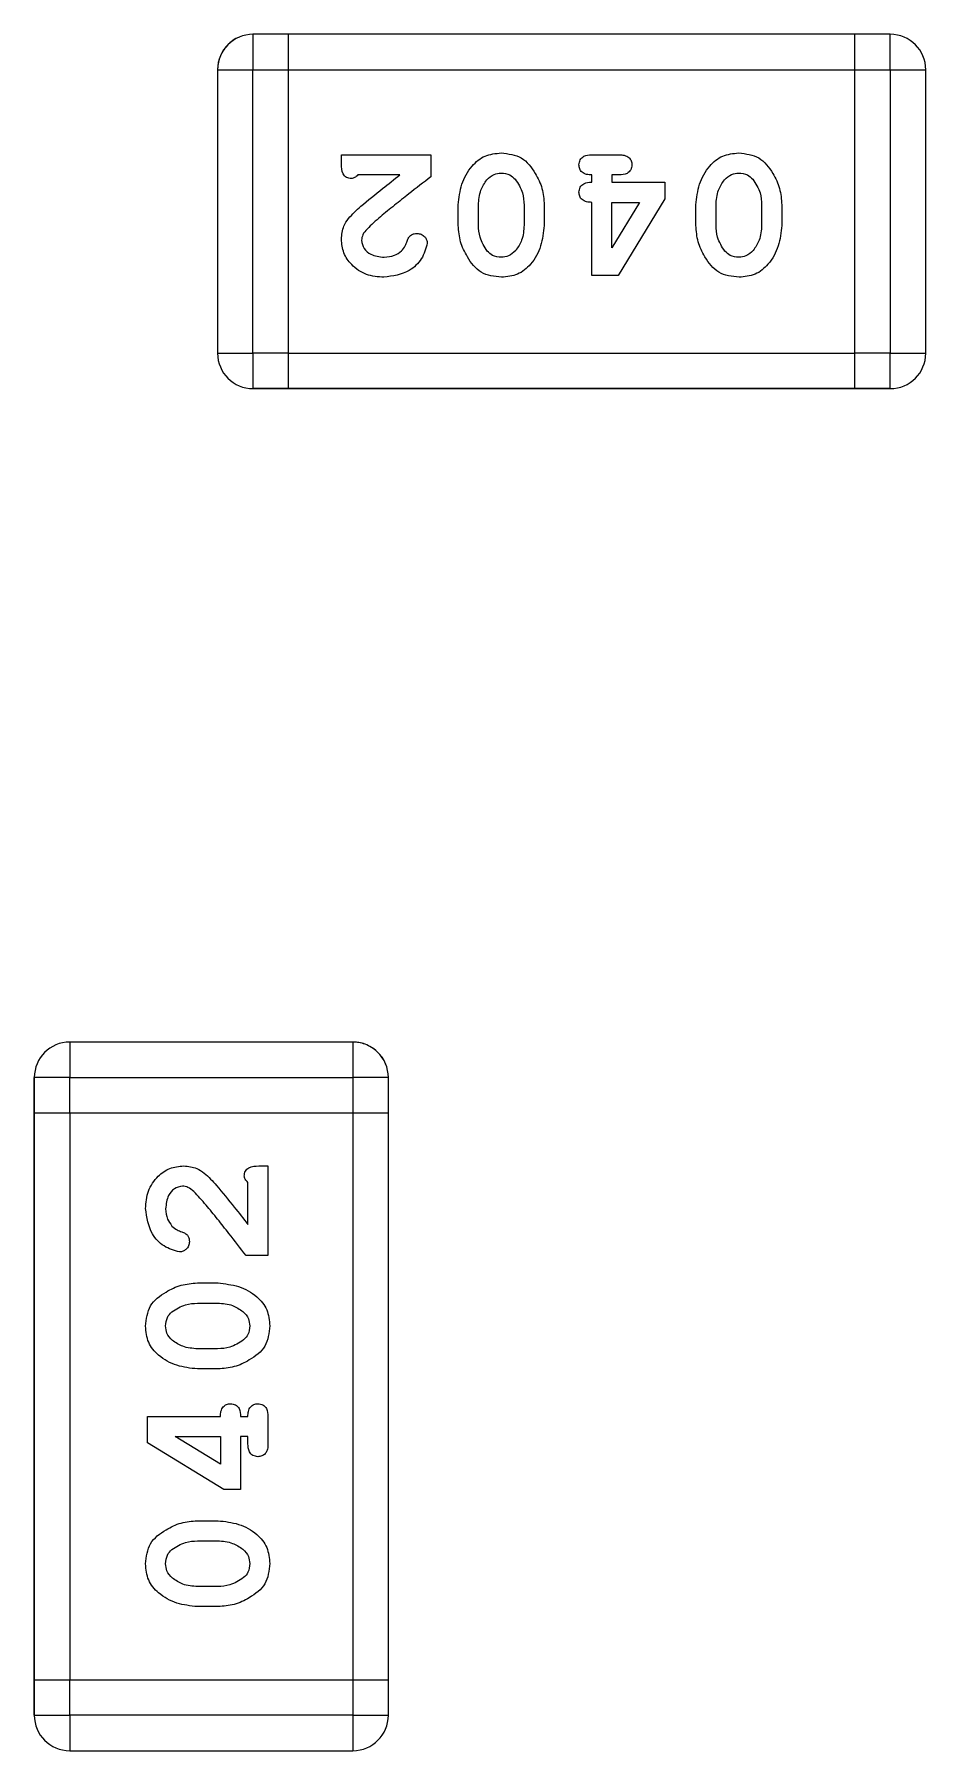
# Model space of a CAD drawing. Header units: millimetres. Extents: x 10 to 419, y 5 to 292.
# Drawn here: x 329.619 to 330.898, y 190.455 to 192.916 of the extents above; entities that cross this region are included whole.
import ezdxf

# ---------------------------------------------------------------- set-up
doc = ezdxf.new("R2010")
doc.units = ezdxf.units.MM

msp = doc.modelspace()

# ---------------------------------------------------------------- linework, layer by layer
at = {"color": 7, "linetype": 'Continuous', "lineweight": 25}
for p, q in [((329.9329, 192.9157), (329.9329, 192.8649)), ((329.9837, 192.9157), (329.9329, 192.9157)), ((329.9837, 192.8649), (329.9837, 192.9157)), ((330.7965, 192.9157), (329.9837, 192.9157)), ((330.7965, 192.8649), (330.7965, 192.9157)), ((330.8473, 192.9157), (330.7965, 192.9157)), ((330.8473, 192.8649), (330.8473, 192.9157)), ((329.8821, 192.8649), (329.8821, 192.4585)), ((329.8821, 192.8649), (329.9329, 192.8649)), ((329.9329, 192.4585), (329.9329, 192.8649)), ((329.9329, 192.8649), (329.9837, 192.8649)), ((329.9837, 192.4585), (329.9837, 192.8649)), ((329.9837, 192.8649), (330.7965, 192.8649)), ((330.7965, 192.4585), (330.7965, 192.8649)), ((330.7965, 192.8649), (330.8473, 192.8649)), ((330.8473, 192.8649), (330.8473, 192.4585)), ((330.8473, 192.8649), (330.8981, 192.8649)), ((330.8981, 192.4585), (330.8981, 192.8649)), ((330.0597, 192.7299), (330.0597, 192.743)), ((330.0597, 192.743), (330.1882, 192.743)), ((330.1882, 192.743), (330.1882, 192.7115)), ((330.4189, 192.743), (330.4582, 192.743)), ((330.1436, 192.7141), (330.0833, 192.7141)), ((330.4189, 192.7036), (330.4189, 192.7141)), ((330.4582, 192.7141), (330.4477, 192.7141)), ((330.4477, 192.7141), (330.4477, 192.7036)), ((330.4477, 192.7036), (330.5238, 192.7036)), ((330.5238, 192.7036), (330.5238, 192.6796)), ((330.2275, 192.6417), (330.2275, 192.6712)), ((330.2563, 192.6421), (330.2563, 192.6708)), ((330.3219, 192.6708), (330.3219, 192.6421)), ((330.3507, 192.6712), (330.3507, 192.6417)), ((330.4189, 192.5699), (330.4189, 192.6748)), ((330.4477, 192.6097), (330.4477, 192.6748)), ((330.4875, 192.6748), (330.4477, 192.6097)), ((330.4477, 192.6748), (330.4875, 192.6748)), ((330.5238, 192.6796), (330.4568, 192.5699)), ((330.5684, 192.6417), (330.5684, 192.6712)), ((330.5972, 192.6421), (330.5972, 192.6708)), ((330.6627, 192.6708), (330.6627, 192.6421)), ((330.6916, 192.6712), (330.6916, 192.6417)), ((330.4568, 192.5699), (330.4189, 192.5699)), ((329.8821, 192.4585), (329.9329, 192.4585)), ((329.9329, 192.4585), (329.9329, 192.4077)), ((329.9837, 192.4585), (329.9329, 192.4585)), ((329.9837, 192.4077), (329.9837, 192.4585)), ((329.9837, 192.4585), (330.7965, 192.4585)), ((330.7965, 192.4077), (330.7965, 192.4585)), ((330.8473, 192.4585), (330.7965, 192.4585)), ((330.8473, 192.4077), (330.8473, 192.4585)), ((330.8473, 192.4585), (330.8981, 192.4585)), ((329.9329, 192.4077), (329.9837, 192.4077)), ((329.9837, 192.4077), (329.9329, 192.4077)), ((329.9837, 192.4077), (330.7965, 192.4077)), ((330.7965, 192.4077), (329.9837, 192.4077)), ((330.7965, 192.4077), (330.8473, 192.4077)), ((330.8473, 192.4077), (330.7965, 192.4077)), ((329.6699, 191.4708), (329.6699, 191.42)), ((330.0763, 191.4708), (329.6699, 191.4708)), ((330.0763, 191.4708), (330.0763, 191.42)), ((329.6699, 191.42), (329.6191, 191.42)), ((329.6191, 191.42), (329.6191, 191.3692)), ((329.6191, 191.3692), (329.6191, 191.42)), ((329.6699, 191.3692), (329.6699, 191.42)), ((329.6699, 191.42), (330.0763, 191.42)), ((330.0763, 191.42), (330.0763, 191.3692)), ((330.1271, 191.42), (330.0763, 191.42)), ((330.1271, 191.3692), (330.1271, 191.42)), ((329.6191, 191.3692), (329.6699, 191.3692)), ((329.6191, 191.3692), (329.6191, 190.5564)), ((329.6191, 190.5564), (329.6191, 191.3692)), ((329.6699, 191.3692), (330.0763, 191.3692)), ((329.6699, 191.3692), (329.6699, 190.5564)), ((330.0763, 191.3692), (330.1271, 191.3692)), ((330.0763, 191.3692), (330.0763, 190.5564)), ((330.1271, 190.5564), (330.1271, 191.3692)), ((329.9413, 191.2932), (329.9544, 191.2932)), ((329.9544, 191.2932), (329.9544, 191.1647)), ((329.9256, 191.2093), (329.9256, 191.2696)), ((329.9544, 191.1647), (329.9229, 191.1647)), ((329.8531, 191.1254), (329.8827, 191.1254)), ((329.8535, 191.0965), (329.8822, 191.0965)), ((329.8822, 191.031), (329.8535, 191.031)), ((329.8827, 191.0021), (329.8531, 191.0021)), ((329.7814, 190.8961), (329.7814, 190.934)), ((329.7814, 190.934), (329.8862, 190.934)), ((329.9151, 190.934), (329.9256, 190.934)), ((329.9544, 190.934), (329.9544, 190.8946)), ((329.891, 190.8291), (329.7814, 190.8961)), ((329.8212, 190.9051), (329.8862, 190.9051)), ((329.8862, 190.8654), (329.8212, 190.9051)), ((329.8862, 190.9051), (329.8862, 190.8654)), ((329.9256, 190.9051), (329.9151, 190.9051)), ((329.9151, 190.9051), (329.9151, 190.8291)), ((329.9256, 190.8946), (329.9256, 190.9051)), ((329.9151, 190.8291), (329.891, 190.8291)), ((329.8531, 190.7845), (329.8827, 190.7845)), ((329.8535, 190.7557), (329.8822, 190.7557)), ((329.8822, 190.6901), (329.8535, 190.6901)), ((329.8827, 190.6613), (329.8531, 190.6613)), ((329.6191, 190.5564), (329.6699, 190.5564)), ((329.6191, 190.5564), (329.6191, 190.5056)), ((329.6191, 190.5056), (329.6191, 190.5564)), ((329.6699, 190.5564), (330.0763, 190.5564)), ((329.6699, 190.5056), (329.6699, 190.5564)), ((330.0763, 190.5564), (330.1271, 190.5564)), ((330.0763, 190.5564), (330.0763, 190.5056)), ((330.1271, 190.5056), (330.1271, 190.5564)), ((329.6191, 190.5056), (329.6699, 190.5056)), ((329.6699, 190.5056), (329.6699, 190.4548)), ((330.0763, 190.5056), (329.6699, 190.5056)), ((330.0763, 190.5056), (330.0763, 190.4548)), ((330.0763, 190.5056), (330.1271, 190.5056)), ((329.6699, 190.4548), (330.0763, 190.4548))]:
    msp.add_line(p, q, dxfattribs=at)
for centre, start, end in [((329.9329, 192.8649), 90, 180), ((330.8473, 192.8649), 0, 90), ((329.9329, 192.4585), 180, 270), ((329.9329, 192.4585), 180, 270), ((330.8473, 192.4585), 270, 0), ((330.8473, 192.4585), 270, 0), ((329.6699, 191.42), 90, 180), ((329.6699, 191.42), 90, 180), ((330.0763, 191.42), 0, 90), ((329.6699, 190.5056), 180, 270), ((329.6699, 190.5056), 180, 270), ((330.0763, 190.5056), 270, 0)]:
    msp.add_arc(centre, 0.0508, start, end, dxfattribs=at)
for points, knots in [([(329.9142, 192.912), (329.9138, 192.9119), (329.9101, 192.9108), (329.9037, 192.9068), (329.8956, 192.9), (329.8894, 192.8917), (329.8851, 192.8827), (329.8825, 192.8735), (329.8822, 192.8677), (329.8821, 192.8649)], [0, 0, 0, 0, 0.017775, 0.191787, 0.36605, 0.537057, 0.701169, 0.855769, 1, 1, 1, 1]), ([(330.2275, 192.6712), (330.2286, 192.6812), (330.2309, 192.7012), (330.2445, 192.7262), (330.2651, 192.7433), (330.281, 192.7448), (330.289, 192.7456)], [0, 0, 0, 0, 0.2802329, 0.5608177, 0.7801821, 1, 1, 1, 1]), ([(330.289, 192.7456), (330.2993, 192.7444), (330.3199, 192.7421), (330.3376, 192.7182), (330.3489, 192.695), (330.3501, 192.6792), (330.3507, 192.6712)], [0, 0, 0, 0, 0.278665, 0.558122, 0.779114, 1, 1, 1, 1]), ([(330.4005, 192.7286), (330.4009, 192.731), (330.4015, 192.736), (330.4085, 192.7425), (330.4149, 192.7428), (330.4189, 192.743)], [0, 0, 0, 0, 0.280064, 0.559335, 1, 1, 1, 1]), ([(330.4582, 192.743), (330.4607, 192.7429), (330.4656, 192.7427), (330.4722, 192.7398), (330.476, 192.7344), (330.4764, 192.7305), (330.4766, 192.7286)], [0, 0, 0, 0, 0.2809469, 0.5600579, 0.7798705, 1, 1, 1, 1]), ([(330.5684, 192.6712), (330.5695, 192.6812), (330.5717, 192.7012), (330.5854, 192.7262), (330.606, 192.7433), (330.6219, 192.7448), (330.6298, 192.7456)], [0, 0, 0, 0, 0.280233, 0.560818, 0.780182, 1, 1, 1, 1]), ([(330.6298, 192.7456), (330.6401, 192.7444), (330.6607, 192.7421), (330.6785, 192.7182), (330.6897, 192.695), (330.691, 192.6792), (330.6916, 192.6712)], [0, 0, 0, 0, 0.2786646, 0.5581224, 0.779114, 1, 1, 1, 1]), ([(330.0741, 192.7089), (330.0717, 192.7092), (330.068, 192.7096), (330.0642, 192.7127), (330.06, 192.7187), (330.0598, 192.7249), (330.0597, 192.7299)], [0, 0, 0, 0, 0.249198, 0.374789, 0.500587, 1, 1, 1, 1]), ([(330.0741, 192.7089), (330.0717, 192.7092), (330.068, 192.7096), (330.0642, 192.7127), (330.06, 192.7187), (330.0598, 192.7249), (330.0597, 192.7299)], [0, 0, 0, 0, 0.249198, 0.374789, 0.500587, 1, 1, 1, 1]), ([(330.0833, 192.7141), (330.0819, 192.7126), (330.0793, 192.71), (330.0757, 192.7092), (330.0741, 192.7089)], [0, 0, 0, 0, 0.56148, 1, 1, 1, 1]), ([(330.0833, 192.7141), (330.0819, 192.7126), (330.0793, 192.71), (330.0757, 192.7092), (330.0741, 192.7089)], [0, 0, 0, 0, 0.56148, 1, 1, 1, 1]), ([(330.0876, 192.6691), (330.098, 192.6776), (330.1164, 192.6929), (330.1353, 192.7077), (330.1436, 192.7141)], [0, 0, 0, 0, 0.559982, 1, 1, 1, 1]), ([(330.2684, 192.7071), (330.2717, 192.7102), (330.2775, 192.7158), (330.2854, 192.7165), (330.2889, 192.7168)], [0, 0, 0, 0, 0.55887, 1, 1, 1, 1]), ([(330.2684, 192.7071), (330.2717, 192.7102), (330.2775, 192.7158), (330.2854, 192.7165), (330.2889, 192.7168)], [0, 0, 0, 0, 0.55887, 1, 1, 1, 1]), ([(330.2889, 192.7168), (330.2933, 192.7164), (330.3011, 192.7157), (330.3067, 192.7103), (330.3091, 192.7079)], [0, 0, 0, 0, 0.559767, 1, 1, 1, 1]), ([(330.2889, 192.7168), (330.2933, 192.7164), (330.3011, 192.7157), (330.3067, 192.7103), (330.3091, 192.7079)], [0, 0, 0, 0, 0.559767, 1, 1, 1, 1]), ([(330.4189, 192.7141), (330.4164, 192.7142), (330.4115, 192.7144), (330.405, 192.7174), (330.4011, 192.7227), (330.4007, 192.7266), (330.4005, 192.7286)], [0, 0, 0, 0, 0.2809754, 0.5600884, 0.7798617, 1, 1, 1, 1]), ([(330.4766, 192.7286), (330.4763, 192.7261), (330.4756, 192.7211), (330.4686, 192.7147), (330.4622, 192.7143), (330.4582, 192.7141)], [0, 0, 0, 0, 0.2800412, 0.5593367, 1, 1, 1, 1]), ([(330.6093, 192.7071), (330.6125, 192.7102), (330.6183, 192.7158), (330.6263, 192.7165), (330.6298, 192.7168)], [0, 0, 0, 0, 0.5588701, 1, 1, 1, 1]), ([(330.6093, 192.7071), (330.6125, 192.7102), (330.6183, 192.7158), (330.6263, 192.7165), (330.6298, 192.7168)], [0, 0, 0, 0, 0.5588701, 1, 1, 1, 1]), ([(330.6298, 192.7168), (330.6341, 192.7164), (330.642, 192.7157), (330.6475, 192.7103), (330.65, 192.7079)], [0, 0, 0, 0, 0.559767, 1, 1, 1, 1]), ([(330.6298, 192.7168), (330.6341, 192.7164), (330.642, 192.7157), (330.6475, 192.7103), (330.65, 192.7079)], [0, 0, 0, 0, 0.559767, 1, 1, 1, 1]), ([(330.1882, 192.7115), (330.1775, 192.7033), (330.16, 192.6898), (330.1359, 192.6706), (330.1155, 192.6543), (330.1028, 192.6425), (330.0965, 192.6365)], [0, 0, 0, 0, 0.340031, 0.560051, 0.780068, 1, 1, 1, 1]), ([(330.1882, 192.7115), (330.1775, 192.7033), (330.16, 192.6898), (330.1359, 192.6706), (330.1155, 192.6543), (330.1028, 192.6425), (330.0965, 192.6365)], [0, 0, 0, 0, 0.340031, 0.560051, 0.780068, 1, 1, 1, 1]), ([(330.2563, 192.6708), (330.2569, 192.6782), (330.2578, 192.6914), (330.2652, 192.7023), (330.2684, 192.7071)], [0, 0, 0, 0, 0.559888, 1, 1, 1, 1]), ([(330.2563, 192.6708), (330.2569, 192.6782), (330.2578, 192.6914), (330.2652, 192.7023), (330.2684, 192.7071)], [0, 0, 0, 0, 0.5598875, 1, 1, 1, 1]), ([(330.3091, 192.7079), (330.3133, 192.7016), (330.3207, 192.6902), (330.3215, 192.6767), (330.3219, 192.6708)], [0, 0, 0, 0, 0.559159, 1, 1, 1, 1]), ([(330.3091, 192.7079), (330.3133, 192.7016), (330.3207, 192.6902), (330.3215, 192.6767), (330.3219, 192.6708)], [0, 0, 0, 0, 0.559159, 1, 1, 1, 1]), ([(330.4005, 192.6892), (330.4009, 192.6917), (330.4015, 192.6967), (330.4085, 192.7032), (330.4149, 192.7035), (330.4189, 192.7036)], [0, 0, 0, 0, 0.280064, 0.559335, 1, 1, 1, 1]), ([(330.4189, 192.6748), (330.4164, 192.6749), (330.4115, 192.6751), (330.405, 192.678), (330.4011, 192.6834), (330.4007, 192.6873), (330.4005, 192.6892)], [0, 0, 0, 0, 0.2809754, 0.5600884, 0.7798617, 1, 1, 1, 1]), ([(330.5972, 192.6708), (330.5977, 192.6782), (330.5986, 192.6914), (330.606, 192.7023), (330.6093, 192.7071)], [0, 0, 0, 0, 0.559888, 1, 1, 1, 1]), ([(330.5972, 192.6708), (330.5977, 192.6782), (330.5986, 192.6914), (330.606, 192.7023), (330.6093, 192.7071)], [0, 0, 0, 0, 0.559888, 1, 1, 1, 1]), ([(330.65, 192.7079), (330.6541, 192.7016), (330.6615, 192.6902), (330.6624, 192.6767), (330.6627, 192.6708)], [0, 0, 0, 0, 0.559159, 1, 1, 1, 1]), ([(330.65, 192.7079), (330.6541, 192.7016), (330.6615, 192.6902), (330.6624, 192.6767), (330.6627, 192.6708)], [0, 0, 0, 0, 0.559159, 1, 1, 1, 1]), ([(330.0597, 192.6219), (330.0603, 192.6284), (330.0613, 192.6391), (330.0697, 192.6517), (330.0783, 192.6607), (330.0845, 192.6663), (330.0876, 192.6691)], [0, 0, 0, 0, 0.3388885, 0.558801, 0.7793644, 1, 1, 1, 1]), ([(330.2894, 192.5673), (330.2791, 192.5685), (330.2585, 192.5708), (330.2408, 192.5947), (330.2294, 192.6178), (330.2281, 192.6337), (330.2275, 192.6417)], [0, 0, 0, 0, 0.278653, 0.558132, 0.779122, 1, 1, 1, 1]), ([(330.2894, 192.5673), (330.2791, 192.5685), (330.2585, 192.5708), (330.2408, 192.5947), (330.2294, 192.6178), (330.2281, 192.6337), (330.2275, 192.6417)], [0, 0, 0, 0, 0.278653, 0.558132, 0.779122, 1, 1, 1, 1]), ([(330.269, 192.605), (330.2649, 192.6113), (330.2575, 192.6227), (330.2567, 192.6362), (330.2563, 192.6421)], [0, 0, 0, 0, 0.559235, 1, 1, 1, 1]), ([(330.3507, 192.6417), (330.3496, 192.6317), (330.3474, 192.6117), (330.3338, 192.5868), (330.3132, 192.5695), (330.2974, 192.5681), (330.2894, 192.5673)], [0, 0, 0, 0, 0.280233, 0.56078, 0.780163, 1, 1, 1, 1]), ([(330.3507, 192.6417), (330.3496, 192.6317), (330.3474, 192.6117), (330.3338, 192.5868), (330.3132, 192.5695), (330.2974, 192.5681), (330.2894, 192.5673)], [0, 0, 0, 0, 0.2802329, 0.5607804, 0.7801634, 1, 1, 1, 1]), ([(330.3219, 192.6421), (330.3214, 192.6347), (330.3205, 192.6215), (330.3131, 192.6106), (330.3098, 192.6058)], [0, 0, 0, 0, 0.559873, 1, 1, 1, 1]), ([(330.6303, 192.5673), (330.62, 192.5685), (330.5993, 192.5708), (330.5816, 192.5947), (330.5702, 192.6178), (330.569, 192.6337), (330.5684, 192.6417)], [0, 0, 0, 0, 0.278653, 0.558132, 0.779122, 1, 1, 1, 1]), ([(330.6303, 192.5673), (330.62, 192.5685), (330.5993, 192.5708), (330.5816, 192.5947), (330.5702, 192.6178), (330.569, 192.6337), (330.5684, 192.6417)], [0, 0, 0, 0, 0.278653, 0.558132, 0.779122, 1, 1, 1, 1]), ([(330.6098, 192.605), (330.6057, 192.6113), (330.5984, 192.6227), (330.5976, 192.6362), (330.5972, 192.6421)], [0, 0, 0, 0, 0.559235, 1, 1, 1, 1]), ([(330.6916, 192.6417), (330.6905, 192.6317), (330.6882, 192.6117), (330.6746, 192.5868), (330.6541, 192.5695), (330.6382, 192.5681), (330.6303, 192.5673)], [0, 0, 0, 0, 0.280233, 0.56078, 0.780163, 1, 1, 1, 1]), ([(330.6916, 192.6417), (330.6905, 192.6317), (330.6882, 192.6117), (330.6746, 192.5868), (330.6541, 192.5695), (330.6382, 192.5681), (330.6303, 192.5673)], [0, 0, 0, 0, 0.2802329, 0.5607804, 0.7801634, 1, 1, 1, 1]), ([(330.6627, 192.6421), (330.6622, 192.6347), (330.6613, 192.6215), (330.6539, 192.6106), (330.6507, 192.6058)], [0, 0, 0, 0, 0.559873, 1, 1, 1, 1]), ([(330.1208, 192.5673), (330.1122, 192.568), (330.095, 192.5694), (330.0748, 192.5833), (330.0618, 192.6017), (330.0604, 192.6152), (330.0597, 192.6219)], [0, 0, 0, 0, 0.280289, 0.559837, 0.779945, 1, 1, 1, 1]), ([(330.0965, 192.6365), (330.0942, 192.6339), (330.09, 192.6292), (330.089, 192.6231), (330.0885, 192.6204)], [0, 0, 0, 0, 0.560979, 1, 1, 1, 1]), ([(330.0885, 192.6204), (330.0894, 192.6162), (330.0912, 192.6079), (330.1036, 192.5979), (330.1144, 192.5968), (330.121, 192.5961)], [0, 0, 0, 0, 0.278618, 0.559765, 1, 1, 1, 1]), ([(330.1829, 192.6162), (330.1808, 192.6084), (330.1764, 192.5928), (330.1543, 192.5722), (330.1335, 192.5691), (330.1208, 192.5673)], [0, 0, 0, 0, 0.279813, 0.560624, 1, 1, 1, 1]), ([(330.1458, 192.6051), (330.1478, 192.6075), (330.1514, 192.6118), (330.1533, 192.617), (330.1541, 192.6193)], [0, 0, 0, 0, 0.559298, 1, 1, 1, 1]), ([(330.1541, 192.6193), (330.1547, 192.621), (330.1561, 192.6243), (330.1596, 192.6281), (330.164, 192.63), (330.1668, 192.6302), (330.1682, 192.6302)], [0, 0, 0, 0, 0.280502, 0.559573, 0.77954, 1, 1, 1, 1]), ([(330.1682, 192.6302), (330.1703, 192.63), (330.1745, 192.6295), (330.1793, 192.6257), (330.1824, 192.6212), (330.1827, 192.6178), (330.1829, 192.6162)], [0, 0, 0, 0, 0.279504, 0.559316, 0.779773, 1, 1, 1, 1]), ([(330.121, 192.5961), (330.1261, 192.5966), (330.1353, 192.5973), (330.1426, 192.6027), (330.1458, 192.6051)], [0, 0, 0, 0, 0.559769, 1, 1, 1, 1]), ([(330.2892, 192.5961), (330.2848, 192.5965), (330.277, 192.5972), (330.2714, 192.6026), (330.269, 192.605)], [0, 0, 0, 0, 0.559719, 1, 1, 1, 1]), ([(330.3098, 192.6058), (330.3065, 192.6027), (330.3007, 192.5971), (330.2927, 192.5964), (330.2892, 192.5961)], [0, 0, 0, 0, 0.558894, 1, 1, 1, 1]), ([(330.63, 192.5961), (330.6257, 192.5965), (330.6179, 192.5972), (330.6123, 192.6026), (330.6098, 192.605)], [0, 0, 0, 0, 0.559719, 1, 1, 1, 1]), ([(330.6507, 192.6058), (330.6474, 192.6027), (330.6416, 192.5971), (330.6336, 192.5964), (330.63, 192.5961)], [0, 0, 0, 0, 0.558894, 1, 1, 1, 1]), ([(330.1235, 191.4387), (330.1234, 191.439), (330.1222, 191.4428), (330.1182, 191.4492), (330.1115, 191.4572), (330.1032, 191.4634), (330.0941, 191.4678), (330.0849, 191.4703), (330.0791, 191.4706), (330.0763, 191.4708)], [0, 0, 0, 0, 0.017775, 0.191787, 0.36605, 0.537057, 0.701169, 0.855769, 1, 1, 1, 1]), ([(329.7787, 191.232), (329.7794, 191.2406), (329.7808, 191.2578), (329.7948, 191.278), (329.8131, 191.2911), (329.8266, 191.2925), (329.8334, 191.2932)], [0, 0, 0, 0, 0.280289, 0.559837, 0.779945, 1, 1, 1, 1]), ([(329.8334, 191.2932), (329.8399, 191.2925), (329.8506, 191.2915), (329.8631, 191.2832), (329.8722, 191.2746), (329.8777, 191.2683), (329.8805, 191.2652)], [0, 0, 0, 0, 0.338889, 0.558801, 0.779364, 1, 1, 1, 1]), ([(329.9203, 191.2787), (329.9206, 191.2812), (329.9211, 191.2848), (329.9241, 191.2887), (329.9301, 191.2929), (329.9363, 191.293), (329.9413, 191.2932)], [0, 0, 0, 0, 0.2491976, 0.3747889, 0.5005875, 1, 1, 1, 1]), ([(329.9203, 191.2787), (329.9206, 191.2812), (329.9211, 191.2848), (329.9241, 191.2887), (329.9301, 191.2929), (329.9363, 191.293), (329.9413, 191.2932)], [0, 0, 0, 0, 0.2491976, 0.3747889, 0.5005875, 1, 1, 1, 1]), ([(329.8318, 191.2643), (329.8277, 191.2634), (329.8193, 191.2616), (329.8094, 191.2492), (329.8083, 191.2384), (329.8076, 191.2318)], [0, 0, 0, 0, 0.278618, 0.559765, 1, 1, 1, 1]), ([(329.848, 191.2564), (329.8453, 191.2587), (329.8406, 191.2629), (329.8345, 191.2639), (329.8318, 191.2643)], [0, 0, 0, 0, 0.560979, 1, 1, 1, 1]), ([(329.8805, 191.2652), (329.8891, 191.2549), (329.9044, 191.2365), (329.9191, 191.2176), (329.9256, 191.2093)], [0, 0, 0, 0, 0.559982, 1, 1, 1, 1]), ([(329.9256, 191.2696), (329.9241, 191.271), (329.9214, 191.2736), (329.9207, 191.2772), (329.9203, 191.2787)], [0, 0, 0, 0, 0.56148, 1, 1, 1, 1]), ([(329.9256, 191.2696), (329.9241, 191.271), (329.9214, 191.2736), (329.9207, 191.2772), (329.9203, 191.2787)], [0, 0, 0, 0, 0.56148, 1, 1, 1, 1]), ([(329.9229, 191.1647), (329.9148, 191.1753), (329.9013, 191.1928), (329.8821, 191.2169), (329.8658, 191.2373), (329.8539, 191.25), (329.848, 191.2564)], [0, 0, 0, 0, 0.340031, 0.560051, 0.780068, 1, 1, 1, 1]), ([(329.9229, 191.1647), (329.9148, 191.1753), (329.9013, 191.1928), (329.8821, 191.2169), (329.8658, 191.2373), (329.8539, 191.25), (329.848, 191.2564)], [0, 0, 0, 0, 0.340031, 0.560051, 0.780068, 1, 1, 1, 1]), ([(329.8276, 191.1699), (329.8198, 191.1721), (329.8042, 191.1764), (329.7836, 191.1986), (329.7806, 191.2194), (329.7787, 191.232)], [0, 0, 0, 0, 0.279813, 0.560624, 1, 1, 1, 1]), ([(329.8076, 191.2318), (329.808, 191.2267), (329.8087, 191.2176), (329.8142, 191.2103), (329.8166, 191.207)], [0, 0, 0, 0, 0.5597691, 1, 1, 1, 1]), ([(329.8166, 191.207), (329.8189, 191.205), (329.8232, 191.2015), (329.8284, 191.1996), (329.8307, 191.1988)], [0, 0, 0, 0, 0.559298, 1, 1, 1, 1]), ([(329.8307, 191.1988), (329.8324, 191.1981), (329.8358, 191.1968), (329.8396, 191.1933), (329.8414, 191.1889), (329.8416, 191.1861), (329.8417, 191.1846)], [0, 0, 0, 0, 0.280502, 0.559573, 0.77954, 1, 1, 1, 1]), ([(329.8417, 191.1846), (329.8414, 191.1825), (329.8409, 191.1783), (329.8372, 191.1736), (329.8326, 191.1705), (329.8293, 191.1701), (329.8276, 191.1699)], [0, 0, 0, 0, 0.279504, 0.559316, 0.779773, 1, 1, 1, 1]), ([(329.7787, 191.0635), (329.7799, 191.0737), (329.7823, 191.0944), (329.8062, 191.1121), (329.8293, 191.1235), (329.8452, 191.1247), (329.8531, 191.1254)], [0, 0, 0, 0, 0.278653, 0.558132, 0.779122, 1, 1, 1, 1]), ([(329.7787, 191.0635), (329.7799, 191.0737), (329.7823, 191.0944), (329.8062, 191.1121), (329.8293, 191.1235), (329.8452, 191.1247), (329.8531, 191.1254)], [0, 0, 0, 0, 0.2786531, 0.5581323, 0.7791225, 1, 1, 1, 1]), ([(329.8827, 191.1254), (329.8927, 191.1242), (329.9127, 191.122), (329.9376, 191.1083), (329.9548, 191.0877), (329.9563, 191.0718), (329.957, 191.0639)], [0, 0, 0, 0, 0.280233, 0.560818, 0.780182, 1, 1, 1, 1]), ([(329.8164, 191.0839), (329.8228, 191.088), (329.8342, 191.0953), (329.8476, 191.0961), (329.8535, 191.0965)], [0, 0, 0, 0, 0.559235, 1, 1, 1, 1]), ([(329.8822, 191.0965), (329.8896, 191.096), (329.9028, 191.0951), (329.9137, 191.0877), (329.9185, 191.0844)], [0, 0, 0, 0, 0.559888, 1, 1, 1, 1]), ([(329.8822, 191.0965), (329.8896, 191.096), (329.9028, 191.0951), (329.9137, 191.0877), (329.9185, 191.0844)], [0, 0, 0, 0, 0.559888, 1, 1, 1, 1]), ([(329.8076, 191.0637), (329.808, 191.068), (329.8086, 191.0758), (329.814, 191.0814), (329.8164, 191.0839)], [0, 0, 0, 0, 0.5597193, 1, 1, 1, 1]), ([(329.9185, 191.0844), (329.9216, 191.0812), (329.9272, 191.0754), (329.9279, 191.0674), (329.9282, 191.0639)], [0, 0, 0, 0, 0.5588701, 1, 1, 1, 1]), ([(329.9185, 191.0844), (329.9216, 191.0812), (329.9272, 191.0754), (329.9279, 191.0674), (329.9282, 191.0639)], [0, 0, 0, 0, 0.55887, 1, 1, 1, 1]), ([(329.8531, 191.0021), (329.8431, 191.0032), (329.8232, 191.0055), (329.7982, 191.0191), (329.781, 191.0396), (329.7795, 191.0555), (329.7787, 191.0635)], [0, 0, 0, 0, 0.280233, 0.56078, 0.780163, 1, 1, 1, 1]), ([(329.8531, 191.0021), (329.8431, 191.0032), (329.8232, 191.0055), (329.7982, 191.0191), (329.781, 191.0396), (329.7795, 191.0555), (329.7787, 191.0635)], [0, 0, 0, 0, 0.280233, 0.56078, 0.780163, 1, 1, 1, 1]), ([(329.8172, 191.0431), (329.8141, 191.0463), (329.8085, 191.0522), (329.8079, 191.0601), (329.8076, 191.0637)], [0, 0, 0, 0, 0.5588939, 1, 1, 1, 1]), ([(329.8535, 191.031), (329.8462, 191.0315), (329.8329, 191.0324), (329.822, 191.0398), (329.8172, 191.0431)], [0, 0, 0, 0, 0.559873, 1, 1, 1, 1]), ([(329.9194, 191.0437), (329.913, 191.0396), (329.9016, 191.0322), (329.8882, 191.0313), (329.8822, 191.031)], [0, 0, 0, 0, 0.559159, 1, 1, 1, 1]), ([(329.9194, 191.0437), (329.913, 191.0396), (329.9016, 191.0322), (329.8882, 191.0313), (329.8822, 191.031)], [0, 0, 0, 0, 0.559159, 1, 1, 1, 1]), ([(329.957, 191.0639), (329.9559, 191.0536), (329.9535, 191.033), (329.9296, 191.0152), (329.9065, 191.004), (329.8906, 191.0027), (329.8827, 191.0021)], [0, 0, 0, 0, 0.278665, 0.558122, 0.779114, 1, 1, 1, 1]), ([(329.9282, 191.0639), (329.9278, 191.0596), (329.9272, 191.0517), (329.9218, 191.0462), (329.9194, 191.0437)], [0, 0, 0, 0, 0.559767, 1, 1, 1, 1]), ([(329.9282, 191.0639), (329.9278, 191.0596), (329.9272, 191.0517), (329.9218, 191.0462), (329.9194, 191.0437)], [0, 0, 0, 0, 0.559767, 1, 1, 1, 1]), ([(329.8862, 190.934), (329.8863, 190.9364), (329.8865, 190.9414), (329.8895, 190.9478), (329.8948, 190.9517), (329.8987, 190.9521), (329.9007, 190.9523)], [0, 0, 0, 0, 0.280975, 0.560088, 0.779862, 1, 1, 1, 1]), ([(329.9007, 190.9523), (329.9031, 190.952), (329.9081, 190.9514), (329.9146, 190.9444), (329.9149, 190.9379), (329.9151, 190.934)], [0, 0, 0, 0, 0.280064, 0.559335, 1, 1, 1, 1]), ([(329.9256, 190.934), (329.9257, 190.9364), (329.9258, 190.9414), (329.9288, 190.9478), (329.9341, 190.9517), (329.938, 190.9521), (329.94, 190.9523)], [0, 0, 0, 0, 0.280975, 0.560088, 0.779862, 1, 1, 1, 1]), ([(329.94, 190.9523), (329.9425, 190.952), (329.9474, 190.9514), (329.9539, 190.9444), (329.9542, 190.9379), (329.9544, 190.934)], [0, 0, 0, 0, 0.280064, 0.559335, 1, 1, 1, 1]), ([(329.94, 190.8763), (329.9375, 190.8766), (329.9325, 190.8772), (329.9261, 190.8842), (329.9258, 190.8907), (329.9256, 190.8946)], [0, 0, 0, 0, 0.280041, 0.559337, 1, 1, 1, 1]), ([(329.9544, 190.8946), (329.9543, 190.8922), (329.9541, 190.8872), (329.9513, 190.8807), (329.9458, 190.8769), (329.9419, 190.8765), (329.94, 190.8763)], [0, 0, 0, 0, 0.280947, 0.560058, 0.77987, 1, 1, 1, 1]), ([(329.7787, 190.7226), (329.7799, 190.7329), (329.7823, 190.7535), (329.8062, 190.7712), (329.8293, 190.7826), (329.8452, 190.7839), (329.8531, 190.7845)], [0, 0, 0, 0, 0.278653, 0.558132, 0.779122, 1, 1, 1, 1]), ([(329.7787, 190.7226), (329.7799, 190.7329), (329.7823, 190.7535), (329.8062, 190.7712), (329.8293, 190.7826), (329.8452, 190.7839), (329.8531, 190.7845)], [0, 0, 0, 0, 0.278653, 0.558132, 0.779122, 1, 1, 1, 1]), ([(329.8827, 190.7845), (329.8927, 190.7834), (329.9127, 190.7811), (329.9376, 190.7675), (329.9548, 190.7469), (329.9563, 190.731), (329.957, 190.723)], [0, 0, 0, 0, 0.280233, 0.560818, 0.780182, 1, 1, 1, 1]), ([(329.8164, 190.743), (329.8228, 190.7471), (329.8342, 190.7545), (329.8476, 190.7553), (329.8535, 190.7557)], [0, 0, 0, 0, 0.559235, 1, 1, 1, 1]), ([(329.8822, 190.7557), (329.8896, 190.7551), (329.9028, 190.7542), (329.9137, 190.7468), (329.9185, 190.7436)], [0, 0, 0, 0, 0.559888, 1, 1, 1, 1]), ([(329.8822, 190.7557), (329.8896, 190.7551), (329.9028, 190.7542), (329.9137, 190.7468), (329.9185, 190.7436)], [0, 0, 0, 0, 0.559888, 1, 1, 1, 1]), ([(329.8531, 190.6613), (329.8431, 190.6624), (329.8232, 190.6646), (329.7982, 190.6782), (329.781, 190.6988), (329.7795, 190.7146), (329.7787, 190.7226)], [0, 0, 0, 0, 0.2802329, 0.5607804, 0.7801634, 1, 1, 1, 1]), ([(329.8531, 190.6613), (329.8431, 190.6624), (329.8232, 190.6646), (329.7982, 190.6782), (329.781, 190.6988), (329.7795, 190.7146), (329.7787, 190.7226)], [0, 0, 0, 0, 0.280233, 0.56078, 0.780163, 1, 1, 1, 1]), ([(329.8076, 190.7228), (329.808, 190.7272), (329.8086, 190.735), (329.814, 190.7406), (329.8164, 190.743)], [0, 0, 0, 0, 0.5597193, 1, 1, 1, 1]), ([(329.8172, 190.7022), (329.8141, 190.7055), (329.8085, 190.7113), (329.8079, 190.7193), (329.8076, 190.7228)], [0, 0, 0, 0, 0.558894, 1, 1, 1, 1]), ([(329.957, 190.723), (329.9559, 190.7127), (329.9535, 190.6921), (329.9296, 190.6744), (329.9065, 190.6631), (329.8906, 190.6619), (329.8827, 190.6613)], [0, 0, 0, 0, 0.278665, 0.558122, 0.779114, 1, 1, 1, 1]), ([(329.9185, 190.7436), (329.9216, 190.7403), (329.9272, 190.7345), (329.9279, 190.7266), (329.9282, 190.7231)], [0, 0, 0, 0, 0.55887, 1, 1, 1, 1]), ([(329.9185, 190.7436), (329.9216, 190.7403), (329.9272, 190.7345), (329.9279, 190.7266), (329.9282, 190.7231)], [0, 0, 0, 0, 0.55887, 1, 1, 1, 1]), ([(329.9282, 190.7231), (329.9278, 190.7187), (329.9272, 190.7109), (329.9218, 190.7053), (329.9194, 190.7029)], [0, 0, 0, 0, 0.559767, 1, 1, 1, 1]), ([(329.9282, 190.7231), (329.9278, 190.7187), (329.9272, 190.7109), (329.9218, 190.7053), (329.9194, 190.7029)], [0, 0, 0, 0, 0.5597673, 1, 1, 1, 1]), ([(329.8535, 190.6901), (329.8462, 190.6906), (329.8329, 190.6915), (329.822, 190.6989), (329.8172, 190.7022)], [0, 0, 0, 0, 0.559873, 1, 1, 1, 1]), ([(329.9194, 190.7029), (329.913, 190.6987), (329.9016, 190.6913), (329.8882, 190.6905), (329.8822, 190.6901)], [0, 0, 0, 0, 0.559159, 1, 1, 1, 1]), ([(329.9194, 190.7029), (329.913, 190.6987), (329.9016, 190.6913), (329.8882, 190.6905), (329.8822, 190.6901)], [0, 0, 0, 0, 0.559159, 1, 1, 1, 1])]:
    msp.add_open_spline(points, degree=3, knots=knots, dxfattribs=at)

doc.saveas('drawing.dxf')
